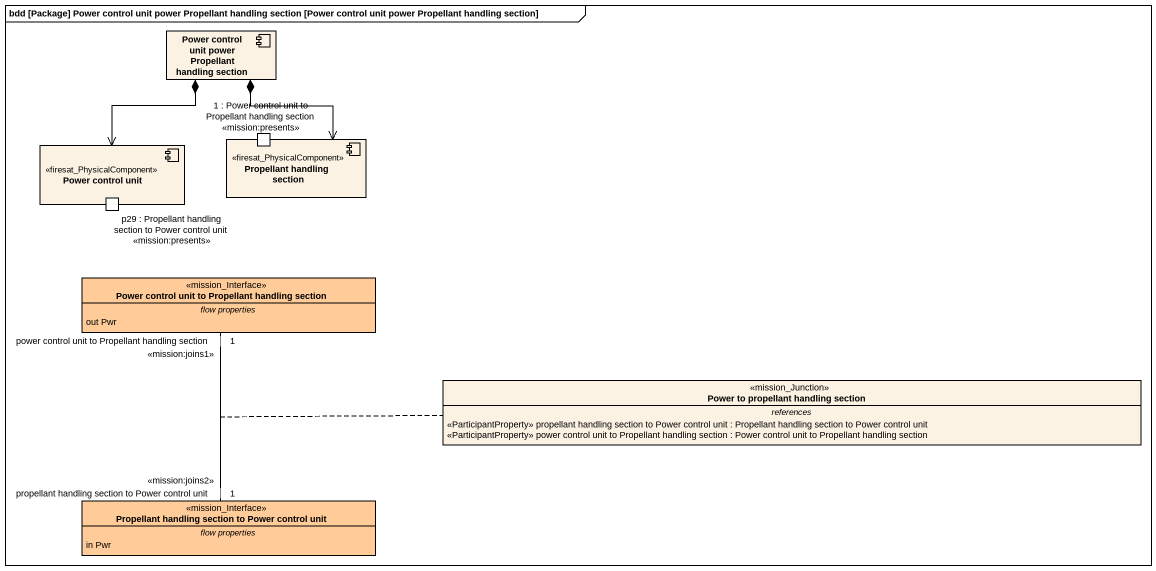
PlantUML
@startuml
mainframe bdd [Package] Power control unit power Propellant handling section [Power control unit power Propellant handling section]
allowmixing
hide circle
hide empty members
component "Power control unit power Propellant handling section" as Power_control_unit_power
component "Power control unit" as Power_control_unit <<firesat_PhysicalComponent>> {
  port "p29 : Propellant handling section to Power control unit <<mission:presents>>" as p29_Propellant_handling
}
component "Propellant handling section" as Propellant_handling_section <<firesat_PhysicalComponent>> {
  port "1 : Power control unit to Propellant handling section <<mission:presents>>" as p1_Power_control_unit_to
}
class "Power control unit to Propellant handling section" as Power_control_unit_to <<mission_Interface>> #FFCC99 {
  -- flow properties --
  out Pwr
}
class "Power to propellant handling section" as Power_to_propellant <<mission_Junction>> {
  -- references --
  <<ParticipantProperty>> propellant handling section to Power control unit : Propellant handling section to Power control unit
  <<ParticipantProperty>> power control unit to Propellant handling section : Power control unit to Propellant handling section
}
class "Propellant handling section to Power control unit" as Propellant_handling_section_2 <<mission_Interface>> #FFCC99 {
  -- flow properties --
  in Pwr
}
Power_control_unit_power *--> Power_control_unit
Power_control_unit_power *--> Propellant_handling_section
Power_control_unit_to "1\npower control unit to Propellant handling section\n<<mission:joins1>>" -- "1\npropellant handling section to Power control unit\n<<mission:joins2>>" Propellant_handling_section_2
(Power_control_unit_to, Propellant_handling_section_2) .. Power_to_propellant
@enduml
